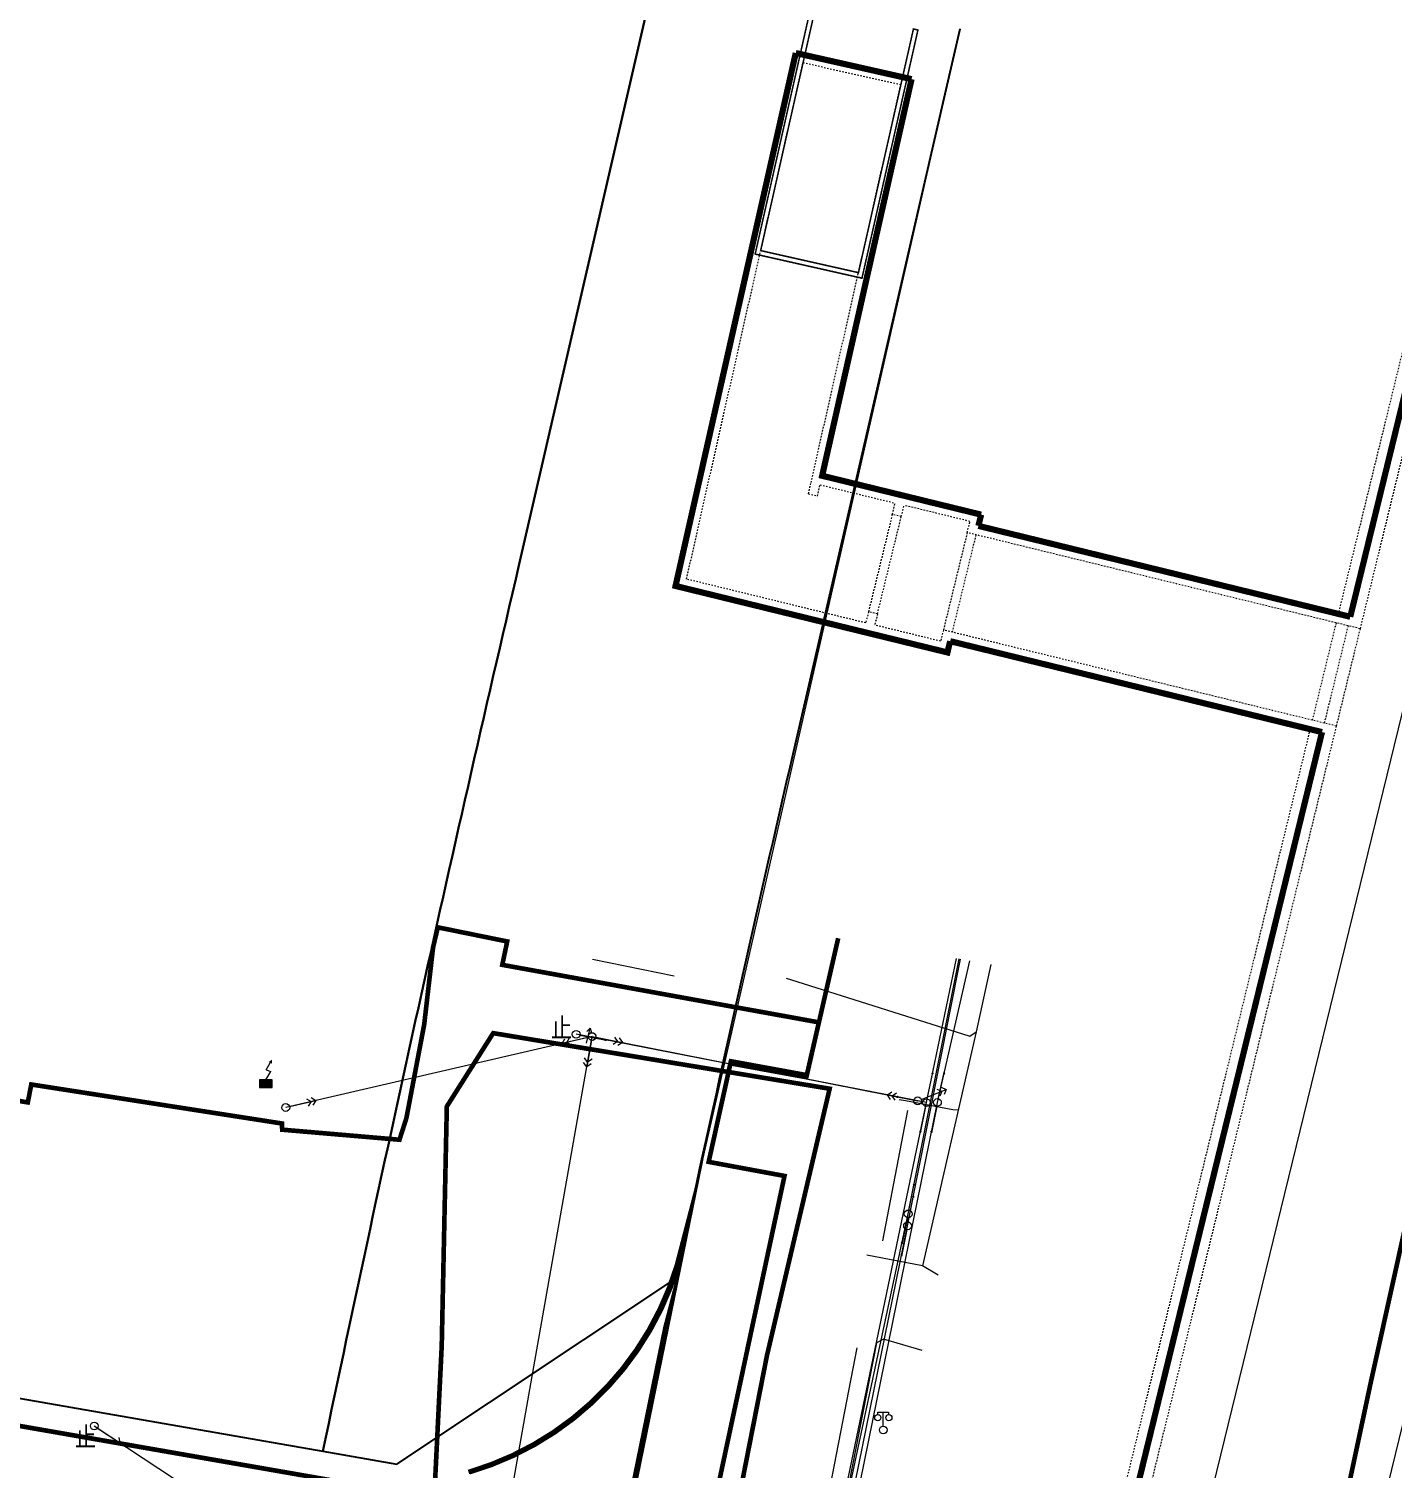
# Model space of a CAD drawing. Extents: x 274235 to 276654, y 142848 to 144425.
# Drawn here: x 275340.8 to 275429.2, y 143430.1 to 143523.5 of the extents above; entities that cross this region are included whole.
import ezdxf
from ezdxf.enums import TextEntityAlignment as Align

# ---------------------------------------------------------------- set-up
doc = ezdxf.new("R2010")
doc.units = 0
doc.header["$LTSCALE"] = 1.5
doc.linetypes.add('DASH', pattern=[0.35, 0.25, -0.1])
doc.linetypes.add('X5', pattern=[3, 2, -1])
doc.layers.get('0').update_dxf_attribs({"linetype": 'CONTINUOUS', "lineweight": 0})
for name, color, linetype, lineweight in [('1-车站轮廓', 140, 'DASH', 13), ('DLDW', 8, 'CONTINUOUS', 0), ('GXYZ', 8, 'CONTINUOUS', 0), ('RD-红线', 7, 'CONTINUOUS', 13), ('ZBTZ', 8, 'CONTINUOUS', 0)]:
    doc.layers.add(name, color=color, linetype=linetype, lineweight=lineweight)
for name, color, linetype in [('11', 8, 'X5'), ('JZ-建筑', 7, 'CONTINUOUS'), ('YD-用地界线', 2, 'CONTINUOUS')]:
    doc.layers.add(name, color=color, linetype=linetype)
doc.layers.add('ASSIST', color=8, linetype='CONTINUOUS', lineweight=0, plot=False)
doc.layers.add('T2006年到2024年报批数据汇总', color=7, linetype='CONTINUOUS', lineweight=60, true_color=0x0070ff)
doc.styles.add('管线性质说明', font='', dxfattribs={"width": 0.8, "height": 1.25})
doc.styles.get('管线性质说明').set_extended_font_data('NSimSun')
doc.linetypes.add('1161', pattern='A,0,[149,AAA.SHX,S=0.15,R=0,X=0,Y=0],-1.6', length=1.6)
doc.linetypes.add('536', pattern='A,9.4,[169,AAA.SHX,S=1,R=0,X=0,Y=0.15],0.6', length=10)

# ---------------------------------------------------------------- blocks, each defined once
blk = doc.blocks.new('gc097')
for p, q in [((-0.7, 2), (-0.7, 2.3)), ((-0.7, 2.3), (0.7, 2.3)), ((0, 0.5), (0, 2.3)), ((0.7, 2.3), (0.7, 2))]:
    blk.add_line(p, q)
for centre, radius in [((-0.7, 1.6), 0.4), ((0.73, 1.6), 0.4), ((0, 0), 0.5)]:
    blk.add_circle(centre, radius)
blk = doc.blocks.new('*U24')
at = {"linetype": 'Continuous'}
for points in [[(0, 0.5), (0.8, 1), (-0.8, 1)], [(0, 0.5), (-0.8, 1), (-0.8, 0)], [(0, 0.5), (-0.8, 0), (0.8, 0)], [(0, 0.5), (0.8, 0), (0.8, 1)]]:
    blk.add_solid(points, dxfattribs=at)
blk = doc.blocks.new('gc129')
for p, q in [((0, 1), (0.64, 2.04)), ((0.05, 2.29), (0.73, 3.47)), ((0.05, 2.29), (0.64, 2.04))]:
    blk.add_line(p, q)
blk.add_lwpolyline([(0.8, 3.6, 0, 0.5, 0), (0.58, 3.19, 0.5, 0.5, 0)], format="xyseb")
blk.add_lwpolyline([(-0.8, 0), (0.8, 0), (0.8, 1), (-0.8, 1), (-0.8, 0)], close=True)
at = {"linetype": 'Continuous'}
blk.add_blockref('*U24', (0, 0), dxfattribs=at)
blk = doc.blocks.new('gc013a')
at = {"linetype": 'Continuous'}
blk.add_line((0.5, 0), (4, 0), dxfattribs=at)
at = {"linetype": 'Continuous', "flags": 128}
for points in [[(2.88, 0.5), (3.38, 0), (2.88, -0.5)], [(3.5, 0.5), (4, 0), (3.5, -0.5)]]:
    blk.add_lwpolyline(points, dxfattribs=at)
blk = doc.blocks.new('gc170')
at = {"linetype": 'Continuous'}
blk.add_circle((0, 0), 0.5, dxfattribs=at)
blk = doc.blocks.new('gc013b')
at = {"linetype": 'Continuous'}
blk.add_line((0.5, 0), (4, 0), dxfattribs=at)
at = {"linetype": 'Continuous', "flags": 128}
blk.add_lwpolyline([(3.5, 0.5), (4, 0), (3.5, -0.5)], dxfattribs=at)
blk = doc.blocks.new('gc013c')
at = {"linetype": 'Continuous'}
blk.add_line((0.5, 0), (4, 0), dxfattribs=at)
at = {"linetype": 'Continuous', "const_width": 0.15, "flags": 128}
blk.add_lwpolyline([(3.775, 0, 1), (3.925, 0, 1)], format="xyb", close=True, dxfattribs=at)
blk = doc.blocks.new('gc232')
for p, q in [((0.5, 1), (0.5, -1)), ((0.5, -1), (0.19, -0.46)), ((0.5, -1), (0.81, -0.46))]:
    blk.add_line(p, q)
blk.add_circle((0, 0), 0.5)
blk = doc.blocks.new('JGTTYUYI')
at = {"color": 252}
blk.add_lwpolyline([(4946652, -3367056), (5042652, -3367056), (5042652, -3356056), (4946652, -3356056), (4946652, -3367056)], dxfattribs=at)
at = {"layer": '1-车站轮廓', "color": 252, "ltscale": 0.008}
for points in [[(4834592, -3371006), (4959502, -3371006)], [(4959502, -3371006), (4966002, -3371006)], [(4959502, -3371006), (4959502, -3397229)], [(4966002, -3371006), (5030352, -3371006)], [(4966002, -3371006), (4966002, -3397229)], [(4959502, -3371806), (4966002, -3371806)], [(4834670, -3372606), (4958902, -3372606)], [(4959502, -3372606), (4966002, -3372606)], [(4966602, -3372606), (5029752, -3372606)], [(4966002, -3396629), (4959502, -3396629)], [(4959502, -3397229), (4958752, -3397229)], [(4959502, -3397229), (4966002, -3397229)], [(4959502, -3401629), (4959502, -3402229)], [(4966002, -3401629), (4959502, -3401629)], [(4959502, -3402229), (4966002, -3402229)], [(4966002, -3401629), (4966002, -3402229)], [(4932416, -3414809), (4932299, -3408310)]]:
    blk.add_lwpolyline(points, dxfattribs=at)
at = {"layer": '1-车站轮廓', "color": 252, "ltscale": 0.008, "const_width": 400}
for points in [[(4834631, -3371806), (4958902, -3371806)], [(4958902, -3371806), (4958902, -3396629)], [(4966602, -3371806), (5029752, -3371806)], [(4966602, -3371806), (4966602, -3396629)], [(4958152, -3396629), (4958152, -3402229), (4958152, -3407242), (4931788, -3407719)], [(4966602, -3396629), (4967352, -3396629), (4967352, -3402229), (4967352, -3414778), (4931927, -3415417)], [(4958902, -3396629), (4958152, -3396629)], [(4931927, -3415417), (4931788, -3407719)]]:
    blk.add_lwpolyline(points, dxfattribs=at)
at = {"layer": '1-车站轮廓', "color": 252}
for points in [[(4958752, -3397229), (4958752, -3401629)], [(4966002, -3397229), (4966752, -3397229)], [(4966752, -3397229), (4966752, -3401629)], [(4966752, -3402229), (4966752, -3414188), (4932416, -3414809)], [(4959502, -3401629), (4958752, -3401629)], [(4959502, -3402229), (4958752, -3402229)], [(4959502, -3407232), (4958752, -3407232), (4958752, -3402229)], [(4966002, -3401629), (4966752, -3401629)], [(4966002, -3402229), (4966752, -3402229)], [(4959502, -3407832), (4958752, -3407832), (4932299, -3408310)], [(4959502, -3407832), (4959502, -3407232)]]:
    blk.add_lwpolyline(points, dxfattribs=at)
at = {"layer": 'JZ-建筑', "color": 252, "const_width": 100}
blk.add_lwpolyline([(4928594, -3408077), (4928599, -3408376), (4944796, -3408084), (4944914, -3414583), (4928717, -3414875), (4928722, -3415175), (4945219, -3414877), (4945091, -3407778), (4928594, -3408077)], dxfattribs=at)
blk = doc.blocks.new('A$C2A366C87')
at = {"color": 3, "xscale": 0.001, "yscale": 0.001, "zscale": 0.001, "rotation": 256.2583456811273}
blk.add_blockref('JGTTYUYI', (4772.274, 4435.724), dxfattribs=at)
blk = doc.blocks.new('A$C58C25E19')
at = {"layer": 'RD-红线'}
for p, q in [((331.026, -3.872), (348.391, 77.398)), ((331.026, -3.872), (348.391, 77.398)), ((62.283, 24.182), (313.082, -16.159)), ((62.283, 24.182), (313.082, -16.159)), ((313.082, -16.159), (331.026, -3.872)), ((313.082, -16.159), (331.026, -3.872))]:
    blk.add_line(p, q, dxfattribs=at)
at = {"layer": 'YD-用地界线'}
for points in [[(43.586, 122.809), (26.063, 30.008), (62.283, 24.182), (308.281, -15.387, -0.005648), (320.235, 42.219), (333.722, 104.471), (263.734, 119.634), (204.232, 103.076), (200.21, 117.527)], [(320.235, 42.219, 0.005648), (308.281, -15.387)], [(320.235, 42.219, 0.005648), (308.281, -15.387)], [(320.235, 42.219, 0.005648), (308.281, -15.387)]]:
    blk.add_lwpolyline(points, format="xyb", dxfattribs=at)
for points in [[(333.722, 104.471), (320.235, 42.219)], [(333.722, 104.471), (320.235, 42.219)], [(333.722, 104.471), (320.235, 42.219)], [(347.595, 73.724), (348.391, 77.398)], [(347.595, 73.724), (348.391, 77.398)], [(347.595, 73.724), (348.391, 77.398)], [(338.194, 30.331), (347.595, 73.724)], [(338.194, 30.331), (347.595, 73.724)], [(338.194, 30.331), (347.595, 73.724)], [(337.985, 29.367), (338.194, 30.331)], [(337.985, 29.367), (338.194, 30.331)], [(337.985, 29.367), (338.194, 30.331)], [(337.777, 28.402), (337.985, 29.367)], [(337.777, 28.402), (337.985, 29.367)], [(337.777, 28.402), (337.985, 29.367)], [(337.569, 27.437), (337.777, 28.402)], [(337.569, 27.437), (337.777, 28.402)], [(337.569, 27.437), (337.777, 28.402)], [(337.361, 26.472), (337.569, 27.437)], [(337.361, 26.472), (337.569, 27.437)], [(337.361, 26.472), (337.569, 27.437)], [(337.154, 25.507), (337.361, 26.472)], [(337.154, 25.507), (337.361, 26.472)], [(337.154, 25.507), (337.361, 26.472)], [(336.947, 24.542), (337.154, 25.507)], [(336.947, 24.542), (337.154, 25.507)], [(336.947, 24.542), (337.154, 25.507)], [(336.74, 23.577), (336.947, 24.542)], [(336.74, 23.577), (336.947, 24.542)], [(336.74, 23.577), (336.947, 24.542)], [(336.534, 22.612), (336.74, 23.577)], [(336.534, 22.612), (336.74, 23.577)], [(336.534, 22.612), (336.74, 23.577)], [(336.328, 21.647), (336.534, 22.612)], [(336.328, 21.647), (336.534, 22.612)], [(336.328, 21.647), (336.534, 22.612)], [(336.123, 20.682), (336.328, 21.647)], [(336.123, 20.682), (336.328, 21.647)], [(336.123, 20.682), (336.328, 21.647)], [(335.918, 19.716), (336.123, 20.682)], [(335.918, 19.716), (336.123, 20.682)], [(335.918, 19.716), (336.123, 20.682)], [(335.713, 18.751), (335.918, 19.716)], [(335.713, 18.751), (335.918, 19.716)], [(335.713, 18.751), (335.918, 19.716)], [(335.509, 17.785), (335.713, 18.751)], [(335.509, 17.785), (335.713, 18.751)], [(335.509, 17.785), (335.713, 18.751)], [(335.305, 16.819), (335.509, 17.785)], [(335.305, 16.819), (335.509, 17.785)], [(335.305, 16.819), (335.509, 17.785)], [(335.102, 15.854), (335.305, 16.819)], [(335.102, 15.854), (335.305, 16.819)], [(335.102, 15.854), (335.305, 16.819)], [(334.899, 14.888), (335.102, 15.854)], [(334.899, 14.888), (335.102, 15.854)], [(334.899, 14.888), (335.102, 15.854)], [(334.696, 13.922), (334.899, 14.888)], [(334.696, 13.922), (334.899, 14.888)], [(334.696, 13.922), (334.899, 14.888)], [(334.493, 12.956), (334.696, 13.922)], [(334.493, 12.956), (334.696, 13.922)], [(334.493, 12.956), (334.696, 13.922)], [(334.291, 11.99), (334.493, 12.956)], [(334.291, 11.99), (334.493, 12.956)], [(334.291, 11.99), (334.493, 12.956)], [(334.09, 11.024), (334.291, 11.99)], [(334.09, 11.024), (334.291, 11.99)], [(334.09, 11.024), (334.291, 11.99)], [(333.889, 10.058), (334.09, 11.024)], [(333.889, 10.058), (334.09, 11.024)], [(333.889, 10.058), (334.09, 11.024)], [(333.688, 9.091), (333.889, 10.058)], [(333.688, 9.091), (333.889, 10.058)], [(333.688, 9.091), (333.889, 10.058)], [(333.487, 8.125), (333.688, 9.091)], [(333.487, 8.125), (333.688, 9.091)], [(333.487, 8.125), (333.688, 9.091)], [(333.287, 7.158), (333.487, 8.125)], [(333.287, 7.158), (333.487, 8.125)], [(333.287, 7.158), (333.487, 8.125)], [(333.087, 6.192), (333.287, 7.158)], [(333.087, 6.192), (333.287, 7.158)], [(333.087, 6.192), (333.287, 7.158)], [(332.888, 5.225), (333.087, 6.192)], [(332.888, 5.225), (333.087, 6.192)], [(332.888, 5.225), (333.087, 6.192)], [(332.689, 4.259), (332.888, 5.225)], [(332.689, 4.259), (332.888, 5.225)], [(332.689, 4.259), (332.888, 5.225)], [(332.49, 3.292), (332.689, 4.259)], [(332.49, 3.292), (332.689, 4.259)], [(332.49, 3.292), (332.689, 4.259)], [(332.292, 2.325), (332.49, 3.292)], [(332.292, 2.325), (332.49, 3.292)], [(332.292, 2.325), (332.49, 3.292)], [(332.094, 1.358), (332.292, 2.325)], [(332.094, 1.358), (332.292, 2.325)], [(332.094, 1.358), (332.292, 2.325)], [(331.897, 0.391), (332.094, 1.358)], [(331.897, 0.391), (332.094, 1.358)], [(331.897, 0.391), (332.094, 1.358)], [(331.7, -0.576), (331.897, 0.391)], [(331.7, -0.576), (331.897, 0.391)], [(331.7, -0.576), (331.897, 0.391)], [(331.503, -1.543), (331.7, -0.576)], [(331.503, -1.543), (331.7, -0.576)], [(331.503, -1.543), (331.7, -0.576)], [(331.017, -3.878), (331.503, -1.543)], [(331.017, -3.878), (331.503, -1.543)], [(331.017, -3.878), (331.503, -1.543)], [(313.082, -16.159), (331.017, -3.878)], [(313.082, -16.159), (331.017, -3.878)], [(313.082, -16.159), (331.017, -3.878)], [(308.281, -15.387), (313.082, -16.159)], [(308.281, -15.387), (313.082, -16.159)], [(308.281, -15.387), (313.082, -16.159)]]:
    blk.add_lwpolyline(points, dxfattribs=at)

msp = doc.modelspace()

# ---------------------------------------------------------------- linework, layer by layer
at = {"color": 4, "linetype": 'Continuous', "const_width": 0.3, "flags": 128}
for points in [[(275113.981, 143472.306), (275360.198, 143429.367)], [(275114.021, 143472.302), (275360.28, 143429.357)], [(275369.263, 143429.879), (275370.71, 143430.364), (275372.116, 143430.959), (275373.472, 143431.658), (275374.772, 143432.459), (275376.006, 143433.357), (275377.168, 143434.347), (275378.251, 143435.422), (275379.249, 143436.577), (275380.156, 143437.804), (275380.967, 143439.097), (275381.677, 143440.448), (275382.282, 143441.85), (275382.778, 143443.293), (275383.163, 143444.77), (275368.911, 143375.049)], [(275369.347, 143429.868), (275370.795, 143430.354), (275372.201, 143430.948), (275373.557, 143431.648), (275374.857, 143432.449), (275376.091, 143433.347), (275377.253, 143434.337), (275378.337, 143435.412), (275379.335, 143436.567), (275380.242, 143437.795), (275381.053, 143439.088), (275381.763, 143440.439), (275382.368, 143441.841), (275382.864, 143443.285), (275383.249, 143444.762), (275368.995, 143375.03)]]:
    msp.add_lwpolyline(points, dxfattribs=at)
at = {"layer": '11', "color": 3, "linetype": 'X5', "const_width": 0.3, "flags": 128}
msp.add_lwpolyline([(275354.165, 143329.588), (275357.421, 143359.339), (275361.849, 143388.036), (275363.478, 143404.213), (275364.846, 143416.015), (275366.822, 143423.639), (275367.53, 143438.064), (275367.86, 143453.586), (275370.868, 143458.34), (275392.683, 143454.735), (275388.619, 143437.434), (275367.26, 143328.594), (275354.165, 143329.588)], dxfattribs=at)
at = {"layer": 'ASSIST', "linetype": 'Continuous'}
for p, q in [((275397.733, 143445.84), (275401.163, 143463.136)), ((275397.775, 143446.618), (275401.073, 143463.151)), ((275398.96, 143453.837), (275400.909, 143463.179)), ((275377.279, 143458.12), (275357.42, 143453.517)), ((275371.196, 143423.594), (275377.279, 143458.12)), ((275398.96, 143453.837), (275376.246, 143458.265)), ((275379.241, 143457.733), (275398.388, 143453.949)), ((275388.777, 143404.938), (275398.96, 143453.837)), ((275392.792, 143419.952), (275399.675, 143453.845)), ((275378.41, 143356.282), (275397.775, 143446.618)), ((275387.781, 143396.912), (275397.733, 143445.84)), ((275344.996, 143432.863), (275367.308, 143418.207))]:
    msp.add_line(p, q, dxfattribs=at)
at = {"layer": 'ASSIST', "linetype": 'Continuous', "flags": 128}
msp.add_lwpolyline([(275399.675, 143453.845), (275401.763, 143463.033)], dxfattribs=at)
at = {"layer": 'ASSIST', "linetype": 'Continuous'}
for points in [[(275377.279, 143458.12), (275398.388, 143453.949)], [(275396.124, 143444.867), (275397.756, 143453.33)], [(275386.058, 143394.513), (275394.464, 143437.925)]]:
    msp.add_lwpolyline(points, dxfattribs=at)
at = {"layer": 'T2006年到2024年报批数据汇总', "color": 6, "linetype": 'X5', "lineweight": -2, "const_width": 0.3}
for points in [[(275310.513, 143459.019), (275340.69, 143453.847), (275340.914, 143455.01), (275357.174, 143452.479), (275357.183, 143452.078), (275364.789, 143451.426), (275365.239, 143452.83), (275366.391, 143458.885), (275366.97, 143463.908), (275367.276, 143465.202), (275371.775, 143464.286), (275371.457, 143462.769), (275391.984, 143459.039), (275391.17, 143455.483), (275386.248, 143456.383), (275386.123, 143455.818), (275370.868, 143458.34), (275367.859, 143453.585), (275367.529, 143438.064), (275366.822, 143423.639)], [(275383.654, 143420.558), (275389.756, 143449.078), (275384.838, 143449.991), (275386.283, 143456.515), (275391.204, 143455.616), (275393.237, 143464.495)], [(275431.448, 143452.277), (275427.781, 143435.732), (275423.241, 143414.458)]]:
    msp.add_lwpolyline(points, dxfattribs=at)
at = {"layer": 'ZBTZ', "linetype": '1161'}
for points in [[(275377.313, 143463.13), (275382.596, 143462.059)], [(275403.132, 143462.798), (275402.188, 143458.435), (275398.71, 143443.241)], [(275389.862, 143461.905), (275390.563, 143461.684), (275401.778, 143458.147), (275402.188, 143458.435)], [(275397.189, 143454.043), (275397.598, 143453.967), (275400.666, 143453.397), (275401.032, 143453.366)], [(275399.714, 143442.648), (275398.71, 143443.241), (275395.105, 143443.945)], [(275398.681, 143437.768), (275396.17, 143438.499), (275395.727, 143438.261), (275384.493, 143381.064), (275384.827, 143380.671), (275387.441, 143380.329)]]:
    msp.add_lwpolyline(points, dxfattribs=at)

# ---------------------------------------------------------------- block references
for name, p, rotation in [('A$C58C25E19', (275051.771, 143450.675), 359.2452370376578), ('A$C2A366C87', (275107.42, 143065.627), 2.442772294481065e-05)]:
    msp.add_blockref(name, p, dxfattribs=dict(rotation=rotation))
at = {"layer": 'DLDW', "linetype": 'Continuous', "xscale": 0.5, "yscale": 0.5}
msp.add_blockref('gc097', (275396.157, 143432.605), dxfattribs=at)
at = {"layer": 'GXYZ', "linetype": 'Continuous', "yscale": 0.5}
for name, p, xscale, rotation in [('gc013a', (275377.279, 143458.12), 0.4999999975754212, 193.0498110259629), ('gc013c', (275376.246, 143458.265), 0.4999999995654952, 348.9687800421561), ('gc013a', (275377.279, 143458.12), 0.5000000030488359, 348.8214288842934), ('gc013a', (275377.279, 143458.12), 0.4999999996154629, 260.0078309544231), ('gc013c', (275398.96, 143453.837), 0.5000000002446545, 78.21749565887689), ('gc013c', (275399.675, 143453.845), 0.4999999998163098, 77.19867706079145), ('gc013a', (275398.388, 143453.949), 0.5000000030488359, 168.8214288842934), ('gc013a', (275398.388, 143453.949), 0.4999999996187036, 21.5973946212419), ('gc013a', (275357.42, 143453.517), 0.4999999975754212, 13.0498110259629), ('gc013c', (275398.96, 143453.837), 0.4999999995654952, 168.9687800421561), ('gc013c', (275398.96, 143453.837), 0.5000000001724146, 258.2367642644895), ('gc013c', (275399.675, 143453.845), 0.4999999998757058, 258.5204692626676), ('gc013c', (275397.733, 143445.84), 0.5000000001166395, 78.78445659116439), ('gc013c', (275397.775, 143446.618), 0.4999999996985801, 78.71849390318337), ('gc013c', (275397.775, 143446.618), 0.4999999998980651, 257.9009549234844), ('gc013c', (275397.733, 143445.84), 0.4999999994425512, 258.5030560151061), ('gc013b', (275344.996, 143432.863), 0.5000000020469804, 326.7004388863427)]:
    msp.add_blockref(name, p, dxfattribs=dict(at, xscale=xscale, rotation=rotation))
at = {"layer": 'GXYZ', "linetype": 'Continuous', "xscale": 0.5, "yscale": 0.5}
for p in [(275376.246, 143458.265), (275377.279, 143458.12), (275377.279, 143458.12), (275377.279, 143458.12), (275357.42, 143453.517), (275398.388, 143453.949), (275398.96, 143453.837), (275398.96, 143453.837), (275398.96, 143453.837), (275399.675, 143453.845), (275399.675, 143453.845), (275399.675, 143453.845), (275397.775, 143446.618), (275397.775, 143446.618), (275397.733, 143445.84), (275397.733, 143445.84), (275344.996, 143432.863)]:
    msp.add_blockref('gc170', p, dxfattribs=at)
at = {"layer": 'GXYZ', "linetype": 'Continuous', "xscale": 0.4999999986344086, "yscale": 0.5, "zscale": 0.5, "rotation": 166.5270481159913}
msp.add_blockref('gc232', (275377.279, 143458.12), dxfattribs=at)
at = {"layer": 'GXYZ', "linetype": '536', "xscale": 0.5, "yscale": 0.5}
msp.add_blockref('gc129', (275356.124, 143454.822), dxfattribs=at)

# ---------------------------------------------------------------- texts
at = {"layer": 'GXYZ', "linetype": 'Continuous', "style": '管线性质说明', "width": 0.8}
for p in [(275375.296, 143458.748), (275344.43, 143432.221)]:
    msp.add_text('止', height=1.25, dxfattribs=at).set_placement(p, align=Align.MIDDLE)

doc.saveas('drawing.dxf')
